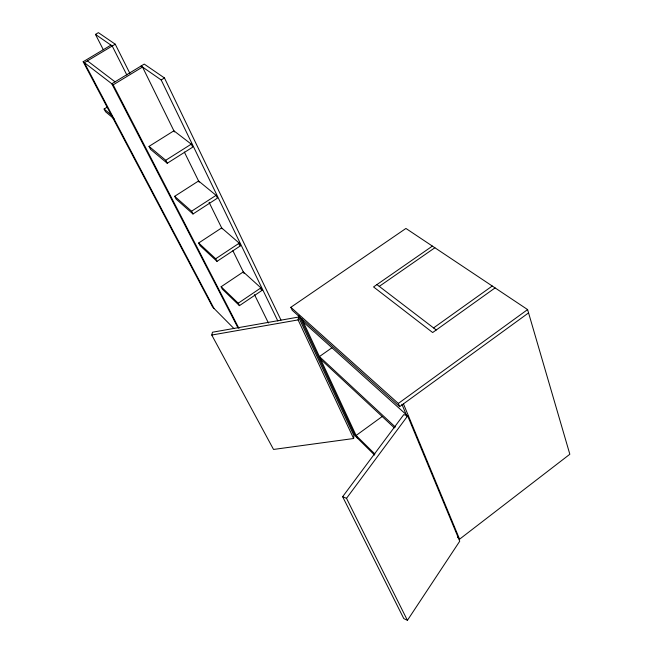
<?xml version="1.0" encoding="UTF-8"?>
<svg xmlns="http://www.w3.org/2000/svg" width="653" height="653" viewBox="0 0 653 653"><rect width="100%" height="100%" fill="white"/><g stroke="black" fill="none" stroke-linecap="round" stroke-linejoin="round"><path stroke-width="0.98" d="M353.632 438.514L353.918 435.608L298.56 317.056L212.462 332.222L211.768 335.046L273.534 449.444L353.632 438.514L298.103 319.913L298.56 317.056M407.415 620.35L459.72 541.223L407.66 415.904L403.783 414.598L342.637 496.704L403.783 618.579L407.415 620.35L346.514 498.321L342.637 496.704M346.514 498.321L407.66 415.904M457.639 537.272L459.581 539.19L569.84 454.251L527.591 309.579L405.929 228.452L290.846 307.302L292.234 310.273L399.652 406.639L528.563 312.901M399.652 406.639L398.322 403.456L527.591 309.579M382.323 416.418L356.097 435.478L374.912 454.055M433.559 327.92L492.248 286.014M495.088 287.908L432.67 332.54L373.549 286.936L432.4 246.099M331.887 347.82L319.407 356.571L395.392 427.086M379.262 286.381L434.874 247.748M239.455 305.645L262.106 290.324L260.922 287.875L243.291 271.909L221.122 286.749L222.355 289.14L239.455 305.645L238.223 303.212L221.122 286.749M238.223 303.212L260.922 287.875M198.659 242.998L215.686 258.759L239.259 243.153L240.524 245.765L217.008 261.355L199.973 245.552L198.659 242.998L221.661 227.913L239.259 243.153M174.678 196.308L191.574 211.213L216.086 195.345L217.441 198.137L192.986 213.996L176.073 199.034L174.678 196.308L198.577 180.971L216.086 195.345M149.031 146.378L165.74 160.279L191.272 144.142L192.725 147.137L167.25 163.258L150.525 149.3L149.031 146.378L173.894 130.804L191.272 144.142M141.081 66.018L161.193 79.968L164.466 77.96L280.994 320.092M114.144 118.928L105.566 111.769L104.113 109.027L107.525 106.937M110.945 45.122L83.16 61.741L113.189 84.833L142.525 67.022L174.449 131.922M129.89 73.381L115.246 44.208L84.376 62.68L213.947 308.347M103.337 49.783L95.469 34.389L98.391 32.65L115.246 44.208M211.768 335.046L298.103 319.913M164.466 77.96L144.248 64.1L111.818 83.78L238.01 327.896M95.469 34.389L112.226 46.012L126.886 75.062M87.437 60.851L115.034 81.829M376.928 284.594L436.253 329.977M104.113 109.027L111.9 115.499M238.99 244.434L240.524 245.765M290.846 307.302L398.322 403.456M303.351 322.035L406.19 414.565M260.637 288.985L262.106 290.324M320.688 359.33L394.396 427.886M374.577 455.076L355.224 435.918L299.033 315.326M233.888 328.492L212.641 307.032L83.16 61.741M113.189 84.833L238.982 328.426M165.74 160.279L167.25 163.258M191.574 211.213L192.986 213.996M215.686 258.759L217.008 261.355M184.334 152.035L199.173 182.195M209.066 202.308L222.11 228.819M232.901 250.752L244.14 273.607M254.482 294.634L268.424 322.966M161.193 79.968L277.86 321.023M301.719 318.533L357.232 437.902M401.905 404.272L406.974 416.443M403.456 403.881L459.581 539.19"/></g></svg>
